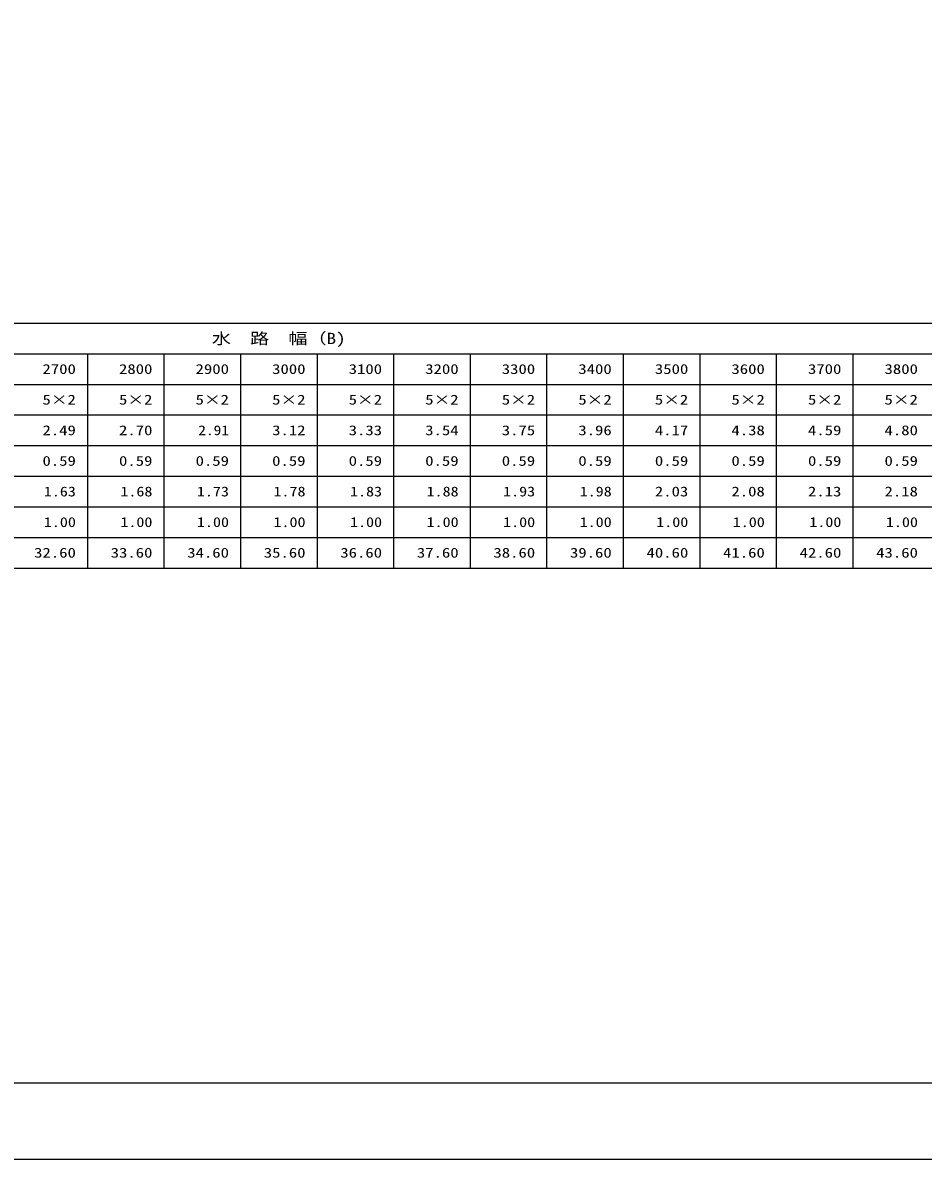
# Model space of a CAD drawing. Units: millimetres at full size; details may follow other scales. Extents: x 0 to 16820, y 0 to 11880.
# Drawn here: x 7697 to 12403, y 0 to 5940 of the extents above; entities that cross this region are included whole.
import ezdxf
from ezdxf.enums import TextEntityAlignment as Align

# ---------------------------------------------------------------- set-up
doc = ezdxf.new("R2010")
doc.units = ezdxf.units.MM
for name, color, linetype, lineweight in [('D-MTR-FRAM', 7, 'Continuous', 25), ('D-MTR-LINE', 7, 'Continuous', 25), ('D-TTL', 2, 'Continuous', 25)]:
    doc.layers.add(name, color=color, linetype=linetype, lineweight=lineweight)
doc.layers.add('D-MTR-TXT', color=7, linetype='Continuous')
doc.styles.add('ＭＳ ゴシック', font='')
doc.styles.get('ＭＳ ゴシック').set_extended_font_data('MS Gothic')

msp = doc.modelspace()

# ---------------------------------------------------------------- linework, layer by layer
at = {"layer": 'D-MTR-FRAM'}
for p, q in [((2285, 4370), (14535, 4370)), ((4435, 4210), (14535, 4210)), ((2285, 3090), (14535, 3090))]:
    msp.add_line(p, q, dxfattribs=at)
at = {"layer": 'D-MTR-LINE'}
for p, q in [((8035, 4210), (8035, 3090)), ((8435, 4210), (8435, 3090)), ((8835, 4210), (8835, 3090)), ((9235, 4210), (9235, 3090)), ((9635, 4210), (9635, 3090)), ((10035, 4210), (10035, 3090)), ((10435, 4210), (10435, 3090)), ((10835, 4210), (10835, 3090)), ((11235, 4210), (11235, 3090)), ((11635, 4210), (11635, 3090)), ((12035, 4210), (12035, 3090)), ((2285, 4050), (14535, 4050)), ((2285, 3890), (14535, 3890)), ((2285, 3730), (14535, 3730)), ((2285, 3570), (14535, 3570)), ((2285, 3410), (14535, 3410)), ((2285, 3250), (14535, 3250))]:
    msp.add_line(p, q, dxfattribs=at)
at = {"layer": 'D-TTL'}
for points in [[(0, 0), (16820, 0), (16820, 11880), (0, 11880)], [(400, 400), (16420, 400), (16420, 11480), (400, 11480)]]:
    msp.add_lwpolyline(points, close=True, dxfattribs=at)

# ---------------------------------------------------------------- texts
at = {"layer": 'D-MTR-TXT', "style": 'ＭＳ ゴシック', "width": 1.25}
msp.add_text('水\u3000路\u3000幅（B)', height=58.65, dxfattribs=at).set_placement((9035, 4290), align=Align.MIDDLE_CENTER)
at = {"layer": 'D-MTR-TXT', "style": 'ＭＳ ゴシック'}
for s, width, p in [('2700', 1.25, (7975, 4130)), ('2800', 1.25, (8375, 4130)), ('2900', 1.25, (8775, 4130)), ('3000', 1.25, (9175, 4130)), ('3100', 1.25, (9575, 4130)), ('3200', 1.25, (9975, 4130)), ('3300', 1.25, (10375, 4130)), ('3400', 1.25, (10775, 4130)), ('3500', 1.25, (11175, 4130)), ('3600', 1.25, (11575, 4130)), ('3700', 1.25, (11975, 4130)), ('3800', 1.25, (12375, 4130)), ('5×2', 1.25, (7975, 3970)), ('5×2', 1.25, (8375, 3970)), ('5×2', 1.25, (8775, 3970)), ('5×2', 1.25, (9175, 3970)), ('5×2', 1.25, (9575, 3970)), ('5×2', 1.25, (9975, 3970)), ('5×2', 1.25, (10375, 3970)), ('5×2', 1.25, (10775, 3970)), ('5×2', 1.25, (11175, 3970)), ('5×2', 1.25, (11575, 3970)), ('5×2', 1.25, (11975, 3970)), ('5×2', 1.25, (12375, 3970)), ('2.49', 1.25, (7975, 3810)), ('2.70', 1.25, (8375, 3810)), ('2.91', 1.15, (8775, 3810)), ('3.12', 1.25, (9175, 3810)), ('3.33', 1.25, (9575, 3810)), ('3.54', 1.25, (9975, 3810)), ('3.75', 1.25, (10375, 3810)), ('3.96', 1.25, (10775, 3810)), ('4.17', 1.25, (11175, 3810)), ('4.38', 1.25, (11575, 3810)), ('4.59', 1.25, (11975, 3810)), ('4.80', 1.25, (12375, 3810)), ('0.59', 1.25, (7975, 3650)), ('0.59', 1.25, (8375, 3650)), ('0.59', 1.25, (8775, 3650)), ('0.59', 1.25, (9175, 3650)), ('0.59', 1.25, (9575, 3650)), ('0.59', 1.25, (9975, 3650)), ('0.59', 1.25, (10375, 3650)), ('0.59', 1.25, (10775, 3650)), ('0.59', 1.25, (11175, 3650)), ('0.59', 1.25, (11575, 3650)), ('0.59', 1.25, (11975, 3650)), ('0.59', 1.25, (12375, 3650)), ('1.63', 1.2, (7975, 3490)), ('1.68', 1.2, (8375, 3490)), ('1.73', 1.2, (8775, 3490)), ('1.78', 1.2, (9175, 3490)), ('1.83', 1.2, (9575, 3490)), ('1.88', 1.2, (9975, 3490)), ('1.93', 1.2, (10375, 3490)), ('1.98', 1.2, (10775, 3490)), ('2.03', 1.25, (11175, 3490)), ('2.08', 1.25, (11575, 3490)), ('2.13', 1.25, (11975, 3490)), ('2.18', 1.25, (12375, 3490)), ('1.00', 1.2, (7975, 3330)), ('1.00', 1.2, (8375, 3330)), ('1.00', 1.2, (8775, 3330)), ('1.00', 1.2, (9175, 3330)), ('1.00', 1.2, (9575, 3330)), ('1.00', 1.2, (9975, 3330)), ('1.00', 1.2, (10375, 3330)), ('1.00', 1.2, (10775, 3330)), ('1.00', 1.2, (11175, 3330)), ('1.00', 1.2, (11575, 3330)), ('1.00', 1.2, (11975, 3330)), ('1.00', 1.2, (12375, 3330)), ('32.60', 1.25, (7975, 3170)), ('33.60', 1.25, (8375, 3170)), ('34.60', 1.25, (8775, 3170)), ('35.60', 1.25, (9175, 3170)), ('36.60', 1.25, (9575, 3170)), ('37.60', 1.25, (9975, 3170)), ('38.60', 1.25, (10375, 3170)), ('39.60', 1.25, (10775, 3170)), ('40.60', 1.25, (11175, 3170)), ('41.60', 1.25, (11575, 3170)), ('42.60', 1.25, (11975, 3170)), ('43.60', 1.25, (12375, 3170))]:
    msp.add_text(s, height=51.32, dxfattribs=dict(at, width=width)).set_placement(p, align=Align.MIDDLE_RIGHT)

doc.saveas('drawing.dxf')
